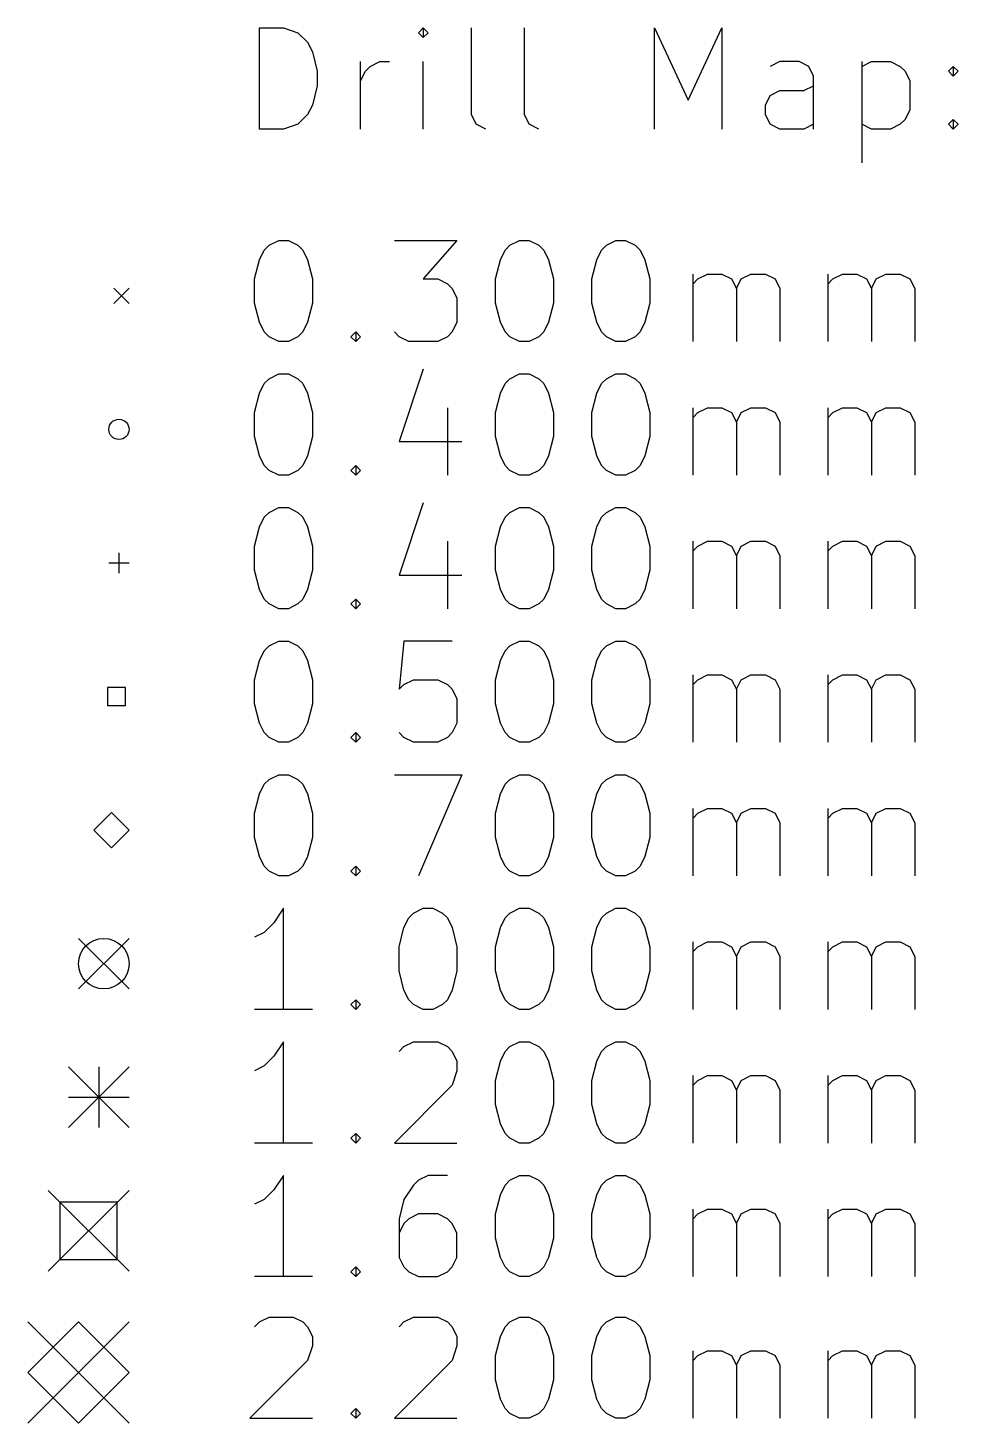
# Model space of a CAD drawing. Extents: x 28 to 108, y -142 to -30.
# Drawn here: x 27.98 to 46.36, y -141.25 to -113.67 of the extents above; entities that cross this region are included whole.
import ezdxf

# ---------------------------------------------------------------- set-up
doc = ezdxf.new("R2010")
doc.units = 0
doc.layers.add('BLACK', color=7, linetype='CONTINUOUS')

msp = doc.modelspace()

# ---------------------------------------------------------------- linework, layer by layer
at = {"layer": 'BLACK', "linetype": 'CONTINUOUS'}
for p, q in [((32.5512, -115.672), (32.5512, -113.672)), ((32.5512, -113.672), (33.0274, -113.672)), ((33.0274, -113.672), (33.3131, -113.767)), ((33.3131, -113.767), (33.5036, -113.957)), ((35.7893, -113.672), (35.694, -113.767)), ((35.694, -113.767), (35.7893, -113.862)), ((35.8845, -113.767), (35.7893, -113.672)), ((35.7893, -113.672), (35.7893, -113.862)), ((35.7893, -113.862), (35.8845, -113.767)), ((36.7417, -115.386), (36.7417, -113.672)), ((37.7893, -115.386), (37.7893, -113.672)), ((40.3607, -115.672), (40.3607, -113.672)), ((40.3607, -113.672), (41.0274, -115.1)), ((41.0274, -115.1), (41.694, -113.672)), ((41.694, -113.672), (41.694, -115.672)), ((33.5036, -113.957), (33.5988, -114.148)), ((33.5988, -114.148), (33.694, -114.529)), ((34.5512, -115.672), (34.5512, -114.338)), ((34.6464, -114.529), (34.7417, -114.434)), ((34.7417, -114.434), (34.9321, -114.338)), ((34.9321, -114.338), (35.1226, -114.338)), ((35.7893, -115.672), (35.7893, -114.338)), ((42.8369, -114.338), (42.6464, -114.434)), ((43.2179, -114.338), (42.8369, -114.338)), ((43.4083, -114.434), (43.2179, -114.338)), ((43.5036, -114.624), (43.4083, -114.434)), ((44.456, -114.338), (44.456, -116.338)), ((44.456, -114.434), (44.6464, -114.338)), ((44.6464, -114.338), (45.0274, -114.338)), ((45.0274, -114.338), (45.2179, -114.434)), ((45.2179, -114.434), (45.3131, -114.529)), ((46.1702, -114.529), (46.2655, -114.434)), ((46.2655, -114.434), (46.3607, -114.529)), ((46.2655, -114.434), (46.2655, -114.624)), ((33.694, -114.529), (33.694, -114.815)), ((34.5512, -114.719), (34.6464, -114.529)), ((43.5036, -115.672), (43.5036, -114.624)), ((45.3131, -114.529), (45.4083, -114.719)), ((46.2655, -114.624), (46.1702, -114.529)), ((46.3607, -114.529), (46.2655, -114.624)), ((33.694, -114.815), (33.5988, -115.196)), ((42.6464, -115.005), (42.8369, -114.91)), ((42.8369, -114.91), (43.3131, -114.91)), ((43.3131, -114.91), (43.5036, -114.815)), ((45.4083, -114.719), (45.4083, -115.291)), ((33.5988, -115.196), (33.5036, -115.386)), ((42.5512, -115.196), (42.6464, -115.005)), ((42.5512, -115.386), (42.5512, -115.196)), ((33.5036, -115.386), (33.3131, -115.577)), ((36.8369, -115.577), (36.7417, -115.386)), ((37.8845, -115.577), (37.7893, -115.386)), ((42.6464, -115.577), (42.5512, -115.386)), ((45.3131, -115.481), (45.2179, -115.577)), ((45.4083, -115.291), (45.3131, -115.481)), ((46.1702, -115.577), (46.2655, -115.481)), ((46.2655, -115.481), (46.3607, -115.577)), ((46.2655, -115.481), (46.2655, -115.672)), ((33.0274, -115.672), (32.5512, -115.672)), ((33.3131, -115.577), (33.0274, -115.672)), ((37.0274, -115.672), (36.8369, -115.577)), ((38.075, -115.672), (37.8845, -115.577)), ((42.8369, -115.672), (42.6464, -115.577)), ((43.3131, -115.672), (42.8369, -115.672)), ((43.5036, -115.577), (43.3131, -115.672)), ((44.6464, -115.672), (44.456, -115.577)), ((45.0274, -115.672), (44.6464, -115.672)), ((45.2179, -115.577), (45.0274, -115.672)), ((46.2655, -115.672), (46.1702, -115.577)), ((46.3607, -115.577), (46.2655, -115.672)), ((32.6464, -118.062), (32.7417, -117.967)), ((32.7417, -117.967), (32.9321, -117.872)), ((32.9321, -117.872), (33.1226, -117.872)), ((33.1226, -117.872), (33.3131, -117.967)), ((33.3131, -117.967), (33.4083, -118.062)), ((35.2179, -117.872), (36.456, -117.872)), ((36.456, -117.872), (35.7893, -118.634)), ((37.4083, -118.062), (37.5036, -117.967)), ((37.5036, -117.967), (37.694, -117.872)), ((37.694, -117.872), (37.8845, -117.872)), ((37.8845, -117.872), (38.075, -117.967)), ((38.075, -117.967), (38.1702, -118.062)), ((39.3131, -118.062), (39.4083, -117.967)), ((39.4083, -117.967), (39.5988, -117.872)), ((39.5988, -117.872), (39.7893, -117.872)), ((39.7893, -117.872), (39.9798, -117.967)), ((39.9798, -117.967), (40.075, -118.062)), ((32.456, -118.634), (32.5512, -118.253)), ((32.5512, -118.253), (32.6464, -118.062)), ((33.4083, -118.062), (33.5036, -118.253)), ((33.5036, -118.253), (33.5988, -118.634)), ((37.2179, -118.634), (37.3131, -118.253)), ((37.3131, -118.253), (37.4083, -118.062)), ((38.1702, -118.062), (38.2655, -118.253)), ((38.2655, -118.253), (38.3607, -118.634)), ((39.1226, -118.634), (39.2179, -118.253)), ((39.2179, -118.253), (39.3131, -118.062)), ((40.075, -118.062), (40.1702, -118.253)), ((40.1702, -118.253), (40.2655, -118.634)), ((41.1226, -119.872), (41.1226, -118.538)), ((41.2179, -118.634), (41.4083, -118.538)), ((41.4083, -118.538), (41.694, -118.538)), ((41.694, -118.538), (41.8845, -118.634)), ((42.075, -118.634), (42.2655, -118.538)), ((42.2655, -118.538), (42.5512, -118.538)), ((42.5512, -118.538), (42.7417, -118.634)), ((43.7893, -119.872), (43.7893, -118.538)), ((43.8845, -118.634), (44.075, -118.538)), ((44.075, -118.538), (44.3607, -118.538)), ((44.3607, -118.538), (44.5512, -118.634)), ((44.7417, -118.634), (44.9321, -118.538)), ((44.9321, -118.538), (45.2179, -118.538)), ((45.2179, -118.538), (45.4083, -118.634)), ((29.675, -118.817), (29.975, -119.117)), ((29.975, -118.817), (29.675, -119.117)), ((32.456, -119.11), (32.456, -118.634)), ((33.5988, -118.634), (33.5988, -119.11)), ((35.7893, -118.634), (36.075, -118.634)), ((36.075, -118.634), (36.2655, -118.729)), ((36.2655, -118.729), (36.3607, -118.824)), ((36.3607, -118.824), (36.456, -119.015)), ((37.2179, -119.11), (37.2179, -118.634)), ((38.3607, -118.634), (38.3607, -119.11)), ((39.1226, -119.11), (39.1226, -118.634)), ((40.2655, -118.634), (40.2655, -119.11)), ((41.1226, -118.729), (41.2179, -118.634)), ((41.8845, -118.634), (41.9798, -118.824)), ((41.9798, -118.824), (42.075, -118.634)), ((41.9798, -118.824), (41.9798, -119.872)), ((42.7417, -118.634), (42.8369, -118.824)), ((42.8369, -118.824), (42.8369, -119.872)), ((43.7893, -118.729), (43.8845, -118.634)), ((44.5512, -118.634), (44.6464, -118.824)), ((44.6464, -118.824), (44.7417, -118.634)), ((44.6464, -118.824), (44.6464, -119.872)), ((45.4083, -118.634), (45.5036, -118.824)), ((45.5036, -118.824), (45.5036, -119.872)), ((32.5512, -119.491), (32.456, -119.11)), ((33.5988, -119.11), (33.5036, -119.491)), ((36.456, -119.015), (36.456, -119.491)), ((37.3131, -119.491), (37.2179, -119.11)), ((38.3607, -119.11), (38.2655, -119.491)), ((39.2179, -119.491), (39.1226, -119.11)), ((40.2655, -119.11), (40.1702, -119.491)), ((32.6464, -119.681), (32.5512, -119.491)), ((33.5036, -119.491), (33.4083, -119.681)), ((36.456, -119.491), (36.3607, -119.681)), ((37.4083, -119.681), (37.3131, -119.491)), ((38.2655, -119.491), (38.1702, -119.681)), ((39.3131, -119.681), (39.2179, -119.491)), ((40.1702, -119.491), (40.075, -119.681)), ((32.7417, -119.777), (32.6464, -119.681)), ((32.9321, -119.872), (32.7417, -119.777)), ((33.1226, -119.872), (32.9321, -119.872)), ((33.3131, -119.777), (33.1226, -119.872)), ((33.4083, -119.681), (33.3131, -119.777)), ((34.3607, -119.777), (34.456, -119.681)), ((34.456, -119.872), (34.3607, -119.777)), ((34.456, -119.681), (34.5512, -119.777)), ((34.456, -119.681), (34.456, -119.872)), ((34.5512, -119.777), (34.456, -119.872)), ((35.3131, -119.777), (35.2179, -119.681)), ((35.5036, -119.872), (35.3131, -119.777)), ((36.075, -119.872), (35.5036, -119.872)), ((36.2655, -119.777), (36.075, -119.872)), ((36.3607, -119.681), (36.2655, -119.777)), ((37.5036, -119.777), (37.4083, -119.681)), ((37.694, -119.872), (37.5036, -119.777)), ((37.8845, -119.872), (37.694, -119.872)), ((38.075, -119.777), (37.8845, -119.872)), ((38.1702, -119.681), (38.075, -119.777)), ((39.4083, -119.777), (39.3131, -119.681)), ((39.5988, -119.872), (39.4083, -119.777)), ((39.7893, -119.872), (39.5988, -119.872)), ((39.9798, -119.777), (39.7893, -119.872)), ((40.075, -119.681), (39.9798, -119.777)), ((35.7893, -120.417), (35.3131, -121.845)), ((32.5512, -120.893), (32.6464, -120.702)), ((32.6464, -120.702), (32.7417, -120.607)), ((32.7417, -120.607), (32.9321, -120.512)), ((32.9321, -120.512), (33.1226, -120.512)), ((33.1226, -120.512), (33.3131, -120.607)), ((33.3131, -120.607), (33.4083, -120.702)), ((33.4083, -120.702), (33.5036, -120.893)), ((37.3131, -120.893), (37.4083, -120.702)), ((37.4083, -120.702), (37.5036, -120.607)), ((37.5036, -120.607), (37.694, -120.512)), ((37.694, -120.512), (37.8845, -120.512)), ((37.8845, -120.512), (38.075, -120.607)), ((38.075, -120.607), (38.1702, -120.702)), ((38.1702, -120.702), (38.2655, -120.893)), ((39.2179, -120.893), (39.3131, -120.702)), ((39.3131, -120.702), (39.4083, -120.607)), ((39.4083, -120.607), (39.5988, -120.512)), ((39.5988, -120.512), (39.7893, -120.512)), ((39.7893, -120.512), (39.9798, -120.607)), ((39.9798, -120.607), (40.075, -120.702)), ((40.075, -120.702), (40.1702, -120.893)), ((32.456, -121.274), (32.5512, -120.893)), ((33.5036, -120.893), (33.5988, -121.274)), ((37.2179, -121.274), (37.3131, -120.893)), ((38.2655, -120.893), (38.3607, -121.274)), ((39.1226, -121.274), (39.2179, -120.893)), ((40.1702, -120.893), (40.2655, -121.274)), ((32.456, -121.75), (32.456, -121.274)), ((33.5988, -121.274), (33.5988, -121.75)), ((36.2655, -121.178), (36.2655, -122.512)), ((37.2179, -121.75), (37.2179, -121.274)), ((38.3607, -121.274), (38.3607, -121.75)), ((39.1226, -121.75), (39.1226, -121.274)), ((40.2655, -121.274), (40.2655, -121.75)), ((41.1226, -122.512), (41.1226, -121.178)), ((41.1226, -121.369), (41.2179, -121.274)), ((41.2179, -121.274), (41.4083, -121.178)), ((41.4083, -121.178), (41.694, -121.178)), ((41.694, -121.178), (41.8845, -121.274)), ((41.8845, -121.274), (41.9798, -121.464)), ((41.9798, -121.464), (42.075, -121.274)), ((42.075, -121.274), (42.2655, -121.178)), ((42.2655, -121.178), (42.5512, -121.178)), ((42.5512, -121.178), (42.7417, -121.274)), ((42.7417, -121.274), (42.8369, -121.464)), ((43.7893, -122.512), (43.7893, -121.178)), ((43.7893, -121.369), (43.8845, -121.274)), ((43.8845, -121.274), (44.075, -121.178)), ((44.075, -121.178), (44.3607, -121.178)), ((44.3607, -121.178), (44.5512, -121.274)), ((44.5512, -121.274), (44.6464, -121.464)), ((44.6464, -121.464), (44.7417, -121.274)), ((44.7417, -121.274), (44.9321, -121.178)), ((44.9321, -121.178), (45.2179, -121.178)), ((45.2179, -121.178), (45.4083, -121.274)), ((45.4083, -121.274), (45.5036, -121.464)), ((41.9798, -121.464), (41.9798, -122.512)), ((42.8369, -121.464), (42.8369, -122.512)), ((44.6464, -121.464), (44.6464, -122.512)), ((45.5036, -121.464), (45.5036, -122.512)), ((32.5512, -122.131), (32.456, -121.75)), ((33.5988, -121.75), (33.5036, -122.131)), ((35.3131, -121.845), (36.5512, -121.845)), ((37.3131, -122.131), (37.2179, -121.75)), ((38.3607, -121.75), (38.2655, -122.131)), ((39.2179, -122.131), (39.1226, -121.75)), ((40.2655, -121.75), (40.1702, -122.131)), ((32.6464, -122.321), (32.5512, -122.131)), ((33.5036, -122.131), (33.4083, -122.321)), ((37.4083, -122.321), (37.3131, -122.131)), ((38.2655, -122.131), (38.1702, -122.321)), ((39.3131, -122.321), (39.2179, -122.131)), ((40.1702, -122.131), (40.075, -122.321)), ((32.7417, -122.417), (32.6464, -122.321)), ((32.9321, -122.512), (32.7417, -122.417)), ((33.3131, -122.417), (33.1226, -122.512)), ((33.4083, -122.321), (33.3131, -122.417)), ((34.3607, -122.417), (34.456, -122.321)), ((34.456, -122.512), (34.3607, -122.417)), ((34.456, -122.321), (34.5512, -122.417)), ((34.456, -122.321), (34.456, -122.512)), ((34.5512, -122.417), (34.456, -122.512)), ((37.5036, -122.417), (37.4083, -122.321)), ((37.694, -122.512), (37.5036, -122.417)), ((38.075, -122.417), (37.8845, -122.512)), ((38.1702, -122.321), (38.075, -122.417)), ((39.4083, -122.417), (39.3131, -122.321)), ((39.5988, -122.512), (39.4083, -122.417)), ((39.9798, -122.417), (39.7893, -122.512)), ((40.075, -122.321), (39.9798, -122.417)), ((33.1226, -122.512), (32.9321, -122.512)), ((37.8845, -122.512), (37.694, -122.512)), ((39.7893, -122.512), (39.5988, -122.512)), ((32.6464, -123.342), (32.7417, -123.247)), ((32.7417, -123.247), (32.9321, -123.152)), ((32.9321, -123.152), (33.1226, -123.152)), ((33.1226, -123.152), (33.3131, -123.247)), ((33.3131, -123.247), (33.4083, -123.342)), ((35.7893, -123.057), (35.3131, -124.485)), ((37.4083, -123.342), (37.5036, -123.247)), ((37.5036, -123.247), (37.694, -123.152)), ((37.694, -123.152), (37.8845, -123.152)), ((37.8845, -123.152), (38.075, -123.247)), ((38.075, -123.247), (38.1702, -123.342)), ((39.3131, -123.342), (39.4083, -123.247)), ((39.4083, -123.247), (39.5988, -123.152)), ((39.5988, -123.152), (39.7893, -123.152)), ((39.7893, -123.152), (39.9798, -123.247)), ((39.9798, -123.247), (40.075, -123.342)), ((32.456, -123.914), (32.5512, -123.533)), ((32.5512, -123.533), (32.6464, -123.342)), ((33.4083, -123.342), (33.5036, -123.533)), ((33.5036, -123.533), (33.5988, -123.914)), ((37.2179, -123.914), (37.3131, -123.533)), ((37.3131, -123.533), (37.4083, -123.342)), ((38.1702, -123.342), (38.2655, -123.533)), ((38.2655, -123.533), (38.3607, -123.914)), ((39.1226, -123.914), (39.2179, -123.533)), ((39.2179, -123.533), (39.3131, -123.342)), ((40.075, -123.342), (40.1702, -123.533)), ((40.1702, -123.533), (40.2655, -123.914)), ((29.775, -124.047), (29.775, -124.447)), ((32.456, -124.39), (32.456, -123.914)), ((33.5988, -123.914), (33.5988, -124.39)), ((36.2655, -123.818), (36.2655, -125.152)), ((37.2179, -124.39), (37.2179, -123.914)), ((38.3607, -123.914), (38.3607, -124.39)), ((39.1226, -124.39), (39.1226, -123.914)), ((40.2655, -123.914), (40.2655, -124.39)), ((41.1226, -125.152), (41.1226, -123.818)), ((41.1226, -124.009), (41.2179, -123.914)), ((41.2179, -123.914), (41.4083, -123.818)), ((41.4083, -123.818), (41.694, -123.818)), ((41.694, -123.818), (41.8845, -123.914)), ((41.8845, -123.914), (41.9798, -124.104)), ((41.9798, -124.104), (42.075, -123.914)), ((42.075, -123.914), (42.2655, -123.818)), ((42.2655, -123.818), (42.5512, -123.818)), ((42.5512, -123.818), (42.7417, -123.914)), ((42.7417, -123.914), (42.8369, -124.104)), ((43.7893, -125.152), (43.7893, -123.818)), ((43.7893, -124.009), (43.8845, -123.914)), ((43.8845, -123.914), (44.075, -123.818)), ((44.075, -123.818), (44.3607, -123.818)), ((44.3607, -123.818), (44.5512, -123.914)), ((44.5512, -123.914), (44.6464, -124.104)), ((44.6464, -124.104), (44.7417, -123.914)), ((44.7417, -123.914), (44.9321, -123.818)), ((44.9321, -123.818), (45.2179, -123.818)), ((45.2179, -123.818), (45.4083, -123.914)), ((45.4083, -123.914), (45.5036, -124.104)), ((29.575, -124.247), (29.975, -124.247)), ((41.9798, -124.104), (41.9798, -125.152)), ((42.8369, -124.104), (42.8369, -125.152)), ((44.6464, -124.104), (44.6464, -125.152)), ((45.5036, -124.104), (45.5036, -125.152)), ((32.5512, -124.771), (32.456, -124.39)), ((33.5988, -124.39), (33.5036, -124.771)), ((35.3131, -124.485), (36.5512, -124.485)), ((37.3131, -124.771), (37.2179, -124.39)), ((38.3607, -124.39), (38.2655, -124.771)), ((39.2179, -124.771), (39.1226, -124.39)), ((40.2655, -124.39), (40.1702, -124.771)), ((32.6464, -124.961), (32.5512, -124.771)), ((33.5036, -124.771), (33.4083, -124.961)), ((37.4083, -124.961), (37.3131, -124.771)), ((38.2655, -124.771), (38.1702, -124.961)), ((39.3131, -124.961), (39.2179, -124.771)), ((40.1702, -124.771), (40.075, -124.961)), ((32.7417, -125.057), (32.6464, -124.961)), ((32.9321, -125.152), (32.7417, -125.057)), ((33.1226, -125.152), (32.9321, -125.152)), ((33.3131, -125.057), (33.1226, -125.152)), ((33.4083, -124.961), (33.3131, -125.057)), ((34.3607, -125.057), (34.456, -124.961)), ((34.456, -125.152), (34.3607, -125.057)), ((34.456, -124.961), (34.5512, -125.057)), ((34.456, -124.961), (34.456, -125.152)), ((34.5512, -125.057), (34.456, -125.152)), ((37.5036, -125.057), (37.4083, -124.961)), ((37.694, -125.152), (37.5036, -125.057)), ((37.8845, -125.152), (37.694, -125.152)), ((38.075, -125.057), (37.8845, -125.152)), ((38.1702, -124.961), (38.075, -125.057)), ((39.4083, -125.057), (39.3131, -124.961)), ((39.5988, -125.152), (39.4083, -125.057)), ((39.7893, -125.152), (39.5988, -125.152)), ((39.9798, -125.057), (39.7893, -125.152)), ((40.075, -124.961), (39.9798, -125.057)), ((32.5512, -126.173), (32.6464, -125.982)), ((32.6464, -125.982), (32.7417, -125.887)), ((32.7417, -125.887), (32.9321, -125.792)), ((32.9321, -125.792), (33.1226, -125.792)), ((33.1226, -125.792), (33.3131, -125.887)), ((33.3131, -125.887), (33.4083, -125.982)), ((33.4083, -125.982), (33.5036, -126.173)), ((35.4083, -125.792), (35.3131, -126.744)), ((36.3607, -125.792), (35.4083, -125.792)), ((37.3131, -126.173), (37.4083, -125.982)), ((37.4083, -125.982), (37.5036, -125.887)), ((37.5036, -125.887), (37.694, -125.792)), ((37.694, -125.792), (37.8845, -125.792)), ((37.8845, -125.792), (38.075, -125.887)), ((38.075, -125.887), (38.1702, -125.982)), ((38.1702, -125.982), (38.2655, -126.173)), ((39.2179, -126.173), (39.3131, -125.982)), ((39.3131, -125.982), (39.4083, -125.887)), ((39.4083, -125.887), (39.5988, -125.792)), ((39.5988, -125.792), (39.7893, -125.792)), ((39.7893, -125.792), (39.9798, -125.887)), ((39.9798, -125.887), (40.075, -125.982)), ((40.075, -125.982), (40.1702, -126.173)), ((32.456, -126.554), (32.5512, -126.173)), ((33.5036, -126.173), (33.5988, -126.554)), ((37.2179, -126.554), (37.3131, -126.173)), ((38.2655, -126.173), (38.3607, -126.554)), ((39.1226, -126.554), (39.2179, -126.173)), ((40.1702, -126.173), (40.2655, -126.554)), ((32.456, -127.03), (32.456, -126.554)), ((33.5988, -126.554), (33.5988, -127.03)), ((35.4083, -126.649), (35.5988, -126.554)), ((35.5988, -126.554), (36.075, -126.554)), ((36.075, -126.554), (36.2655, -126.649)), ((37.2179, -127.03), (37.2179, -126.554)), ((38.3607, -126.554), (38.3607, -127.03)), ((39.1226, -127.03), (39.1226, -126.554)), ((40.2655, -126.554), (40.2655, -127.03)), ((41.1226, -127.792), (41.1226, -126.458)), ((41.1226, -126.649), (41.2179, -126.554)), ((41.2179, -126.554), (41.4083, -126.458)), ((41.4083, -126.458), (41.694, -126.458)), ((41.694, -126.458), (41.8845, -126.554)), ((41.8845, -126.554), (41.9798, -126.744)), ((41.9798, -126.744), (42.075, -126.554)), ((42.075, -126.554), (42.2655, -126.458)), ((42.2655, -126.458), (42.5512, -126.458)), ((42.5512, -126.458), (42.7417, -126.554)), ((42.7417, -126.554), (42.8369, -126.744)), ((43.7893, -127.792), (43.7893, -126.458)), ((43.7893, -126.649), (43.8845, -126.554)), ((43.8845, -126.554), (44.075, -126.458)), ((44.075, -126.458), (44.3607, -126.458)), ((44.3607, -126.458), (44.5512, -126.554)), ((44.5512, -126.554), (44.6464, -126.744)), ((44.6464, -126.744), (44.7417, -126.554)), ((44.7417, -126.554), (44.9321, -126.458)), ((44.9321, -126.458), (45.2179, -126.458)), ((45.2179, -126.458), (45.4083, -126.554)), ((45.4083, -126.554), (45.5036, -126.744)), ((29.9018, -126.71), (29.5482, -126.71)), ((29.5482, -126.71), (29.5482, -127.064)), ((29.9018, -127.064), (29.9018, -126.71)), ((35.3131, -126.744), (35.4083, -126.649)), ((36.2655, -126.649), (36.3607, -126.744)), ((36.3607, -126.744), (36.456, -126.935)), ((41.9798, -126.744), (41.9798, -127.792)), ((42.8369, -126.744), (42.8369, -127.792)), ((44.6464, -126.744), (44.6464, -127.792)), ((45.5036, -126.744), (45.5036, -127.792)), ((29.5482, -127.064), (29.9018, -127.064)), ((32.5512, -127.411), (32.456, -127.03)), ((33.5988, -127.03), (33.5036, -127.411)), ((36.456, -126.935), (36.456, -127.411)), ((37.3131, -127.411), (37.2179, -127.03)), ((38.3607, -127.03), (38.2655, -127.411)), ((39.2179, -127.411), (39.1226, -127.03)), ((40.2655, -127.03), (40.1702, -127.411)), ((32.6464, -127.601), (32.5512, -127.411)), ((32.7417, -127.697), (32.6464, -127.601)), ((33.4083, -127.601), (33.3131, -127.697)), ((33.5036, -127.411), (33.4083, -127.601)), ((34.3607, -127.697), (34.456, -127.601)), ((34.456, -127.601), (34.5512, -127.697)), ((34.456, -127.601), (34.456, -127.792)), ((35.4083, -127.697), (35.3131, -127.601)), ((36.3607, -127.601), (36.2655, -127.697)), ((36.456, -127.411), (36.3607, -127.601)), ((37.4083, -127.601), (37.3131, -127.411)), ((37.5036, -127.697), (37.4083, -127.601)), ((38.1702, -127.601), (38.075, -127.697)), ((38.2655, -127.411), (38.1702, -127.601)), ((39.3131, -127.601), (39.2179, -127.411)), ((39.4083, -127.697), (39.3131, -127.601)), ((40.075, -127.601), (39.9798, -127.697)), ((40.1702, -127.411), (40.075, -127.601)), ((32.9321, -127.792), (32.7417, -127.697)), ((33.1226, -127.792), (32.9321, -127.792)), ((33.3131, -127.697), (33.1226, -127.792)), ((34.456, -127.792), (34.3607, -127.697)), ((34.5512, -127.697), (34.456, -127.792)), ((35.5988, -127.792), (35.4083, -127.697)), ((36.075, -127.792), (35.5988, -127.792)), ((36.2655, -127.697), (36.075, -127.792)), ((37.694, -127.792), (37.5036, -127.697)), ((37.8845, -127.792), (37.694, -127.792)), ((38.075, -127.697), (37.8845, -127.792)), ((39.5988, -127.792), (39.4083, -127.697)), ((39.7893, -127.792), (39.5988, -127.792)), ((39.9798, -127.697), (39.7893, -127.792)), ((32.7417, -128.527), (32.9321, -128.432)), ((32.9321, -128.432), (33.1226, -128.432)), ((33.1226, -128.432), (33.3131, -128.527)), ((35.2179, -128.432), (36.5512, -128.432)), ((36.5512, -128.432), (35.694, -130.432)), ((37.5036, -128.527), (37.694, -128.432)), ((37.694, -128.432), (37.8845, -128.432)), ((37.8845, -128.432), (38.075, -128.527)), ((39.4083, -128.527), (39.5988, -128.432)), ((39.5988, -128.432), (39.7893, -128.432)), ((39.7893, -128.432), (39.9798, -128.527)), ((32.5512, -128.813), (32.6464, -128.622)), ((32.6464, -128.622), (32.7417, -128.527)), ((33.3131, -128.527), (33.4083, -128.622)), ((33.4083, -128.622), (33.5036, -128.813)), ((37.3131, -128.813), (37.4083, -128.622)), ((37.4083, -128.622), (37.5036, -128.527)), ((38.075, -128.527), (38.1702, -128.622)), ((38.1702, -128.622), (38.2655, -128.813)), ((39.2179, -128.813), (39.3131, -128.622)), ((39.3131, -128.622), (39.4083, -128.527)), ((39.9798, -128.527), (40.075, -128.622)), ((40.075, -128.622), (40.1702, -128.813)), ((32.456, -129.194), (32.5512, -128.813)), ((33.5036, -128.813), (33.5988, -129.194)), ((37.2179, -129.194), (37.3131, -128.813)), ((38.2655, -128.813), (38.3607, -129.194)), ((39.1226, -129.194), (39.2179, -128.813)), ((40.1702, -128.813), (40.2655, -129.194)), ((29.625, -129.177), (29.275, -129.527)), ((29.975, -129.527), (29.625, -129.177)), ((32.456, -129.67), (32.456, -129.194)), ((33.5988, -129.194), (33.5988, -129.67)), ((37.2179, -129.67), (37.2179, -129.194)), ((38.3607, -129.194), (38.3607, -129.67)), ((39.1226, -129.67), (39.1226, -129.194)), ((40.2655, -129.194), (40.2655, -129.67)), ((41.1226, -130.432), (41.1226, -129.098)), ((41.1226, -129.289), (41.2179, -129.194)), ((41.2179, -129.194), (41.4083, -129.098)), ((41.4083, -129.098), (41.694, -129.098)), ((41.694, -129.098), (41.8845, -129.194)), ((41.8845, -129.194), (41.9798, -129.384)), ((41.9798, -129.384), (42.075, -129.194)), ((42.075, -129.194), (42.2655, -129.098)), ((42.2655, -129.098), (42.5512, -129.098)), ((42.5512, -129.098), (42.7417, -129.194)), ((42.7417, -129.194), (42.8369, -129.384)), ((43.7893, -130.432), (43.7893, -129.098)), ((43.7893, -129.289), (43.8845, -129.194)), ((43.8845, -129.194), (44.075, -129.098)), ((44.075, -129.098), (44.3607, -129.098)), ((44.3607, -129.098), (44.5512, -129.194)), ((44.5512, -129.194), (44.6464, -129.384)), ((44.6464, -129.384), (44.7417, -129.194)), ((44.7417, -129.194), (44.9321, -129.098)), ((44.9321, -129.098), (45.2179, -129.098)), ((45.2179, -129.098), (45.4083, -129.194)), ((45.4083, -129.194), (45.5036, -129.384)), ((29.275, -129.527), (29.625, -129.877)), ((29.625, -129.877), (29.975, -129.527)), ((41.9798, -129.384), (41.9798, -130.432)), ((42.8369, -129.384), (42.8369, -130.432)), ((44.6464, -129.384), (44.6464, -130.432)), ((45.5036, -129.384), (45.5036, -130.432)), ((32.5512, -130.051), (32.456, -129.67)), ((33.5988, -129.67), (33.5036, -130.051)), ((37.3131, -130.051), (37.2179, -129.67)), ((38.3607, -129.67), (38.2655, -130.051)), ((39.2179, -130.051), (39.1226, -129.67)), ((40.2655, -129.67), (40.1702, -130.051)), ((32.6464, -130.241), (32.5512, -130.051)), ((33.5036, -130.051), (33.4083, -130.241)), ((37.4083, -130.241), (37.3131, -130.051)), ((38.2655, -130.051), (38.1702, -130.241)), ((39.3131, -130.241), (39.2179, -130.051)), ((40.1702, -130.051), (40.075, -130.241)), ((32.7417, -130.337), (32.6464, -130.241)), ((32.9321, -130.432), (32.7417, -130.337)), ((33.3131, -130.337), (33.1226, -130.432)), ((33.4083, -130.241), (33.3131, -130.337)), ((34.3607, -130.337), (34.456, -130.241)), ((34.456, -130.432), (34.3607, -130.337)), ((34.456, -130.241), (34.5512, -130.337)), ((34.456, -130.241), (34.456, -130.432)), ((34.5512, -130.337), (34.456, -130.432)), ((37.5036, -130.337), (37.4083, -130.241)), ((37.694, -130.432), (37.5036, -130.337)), ((38.075, -130.337), (37.8845, -130.432)), ((38.1702, -130.241), (38.075, -130.337)), ((39.4083, -130.337), (39.3131, -130.241)), ((39.5988, -130.432), (39.4083, -130.337)), ((39.9798, -130.337), (39.7893, -130.432)), ((40.075, -130.241), (39.9798, -130.337)), ((33.1226, -130.432), (32.9321, -130.432)), ((37.8845, -130.432), (37.694, -130.432)), ((39.7893, -130.432), (39.5988, -130.432)), ((33.0274, -131.072), (32.8369, -131.357)), ((33.0274, -133.072), (33.0274, -131.072)), ((35.5036, -131.262), (35.5988, -131.167)), ((35.5988, -131.167), (35.7893, -131.072)), ((35.7893, -131.072), (35.9798, -131.072)), ((35.9798, -131.072), (36.1702, -131.167)), ((36.1702, -131.167), (36.2655, -131.262)), ((37.4083, -131.262), (37.5036, -131.167)), ((37.5036, -131.167), (37.694, -131.072)), ((37.694, -131.072), (37.8845, -131.072)), ((37.8845, -131.072), (38.075, -131.167)), ((38.075, -131.167), (38.1702, -131.262)), ((39.3131, -131.262), (39.4083, -131.167)), ((39.4083, -131.167), (39.5988, -131.072)), ((39.5988, -131.072), (39.7893, -131.072)), ((39.7893, -131.072), (39.9798, -131.167)), ((39.9798, -131.167), (40.075, -131.262)), ((32.8369, -131.357), (32.6464, -131.548)), ((35.3131, -131.834), (35.4083, -131.453)), ((35.4083, -131.453), (35.5036, -131.262)), ((36.2655, -131.262), (36.3607, -131.453)), ((36.3607, -131.453), (36.456, -131.834)), ((37.2179, -131.834), (37.3131, -131.453)), ((37.3131, -131.453), (37.4083, -131.262)), ((38.1702, -131.262), (38.2655, -131.453)), ((38.2655, -131.453), (38.3607, -131.834)), ((39.1226, -131.834), (39.2179, -131.453)), ((39.2179, -131.453), (39.3131, -131.262)), ((40.075, -131.262), (40.1702, -131.453)), ((40.1702, -131.453), (40.2655, -131.834)), ((28.975, -131.667), (29.975, -132.667)), ((29.975, -131.667), (28.975, -132.667)), ((32.6464, -131.548), (32.456, -131.643)), ((41.1226, -133.072), (41.1226, -131.738)), ((41.2179, -131.834), (41.4083, -131.738)), ((41.4083, -131.738), (41.694, -131.738)), ((41.694, -131.738), (41.8845, -131.834)), ((42.075, -131.834), (42.2655, -131.738)), ((42.2655, -131.738), (42.5512, -131.738)), ((42.5512, -131.738), (42.7417, -131.834)), ((43.7893, -133.072), (43.7893, -131.738)), ((43.8845, -131.834), (44.075, -131.738)), ((44.075, -131.738), (44.3607, -131.738)), ((44.3607, -131.738), (44.5512, -131.834)), ((44.7417, -131.834), (44.9321, -131.738)), ((44.9321, -131.738), (45.2179, -131.738)), ((45.2179, -131.738), (45.4083, -131.834)), ((35.3131, -132.31), (35.3131, -131.834)), ((36.456, -131.834), (36.456, -132.31)), ((37.2179, -132.31), (37.2179, -131.834)), ((38.3607, -131.834), (38.3607, -132.31)), ((39.1226, -132.31), (39.1226, -131.834)), ((40.2655, -131.834), (40.2655, -132.31)), ((41.1226, -131.929), (41.2179, -131.834)), ((41.8845, -131.834), (41.9798, -132.024)), ((41.9798, -132.024), (42.075, -131.834)), ((41.9798, -132.024), (41.9798, -133.072)), ((42.7417, -131.834), (42.8369, -132.024)), ((42.8369, -132.024), (42.8369, -133.072)), ((43.7893, -131.929), (43.8845, -131.834)), ((44.5512, -131.834), (44.6464, -132.024)), ((44.6464, -132.024), (44.7417, -131.834)), ((44.6464, -132.024), (44.6464, -133.072)), ((45.4083, -131.834), (45.5036, -132.024)), ((45.5036, -132.024), (45.5036, -133.072)), ((35.4083, -132.691), (35.3131, -132.31)), ((36.456, -132.31), (36.3607, -132.691)), ((37.3131, -132.691), (37.2179, -132.31)), ((38.3607, -132.31), (38.2655, -132.691)), ((39.2179, -132.691), (39.1226, -132.31)), ((40.2655, -132.31), (40.1702, -132.691)), ((34.3607, -132.977), (34.456, -132.881)), ((34.456, -132.881), (34.5512, -132.977)), ((34.456, -132.881), (34.456, -133.072)), ((35.5036, -132.881), (35.4083, -132.691)), ((35.5988, -132.977), (35.5036, -132.881)), ((36.2655, -132.881), (36.1702, -132.977)), ((36.3607, -132.691), (36.2655, -132.881)), ((37.4083, -132.881), (37.3131, -132.691)), ((37.5036, -132.977), (37.4083, -132.881)), ((38.1702, -132.881), (38.075, -132.977)), ((38.2655, -132.691), (38.1702, -132.881)), ((39.3131, -132.881), (39.2179, -132.691)), ((39.4083, -132.977), (39.3131, -132.881)), ((40.075, -132.881), (39.9798, -132.977)), ((40.1702, -132.691), (40.075, -132.881)), ((33.5988, -133.072), (32.456, -133.072)), ((34.456, -133.072), (34.3607, -132.977)), ((34.5512, -132.977), (34.456, -133.072)), ((35.7893, -133.072), (35.5988, -132.977)), ((35.9798, -133.072), (35.7893, -133.072)), ((36.1702, -132.977), (35.9798, -133.072)), ((37.694, -133.072), (37.5036, -132.977)), ((37.8845, -133.072), (37.694, -133.072)), ((38.075, -132.977), (37.8845, -133.072)), ((39.5988, -133.072), (39.4083, -132.977)), ((39.7893, -133.072), (39.5988, -133.072)), ((39.9798, -132.977), (39.7893, -133.072)), ((33.0274, -133.712), (32.8369, -133.997)), ((33.0274, -135.712), (33.0274, -133.712)), ((35.4083, -133.807), (35.5988, -133.712)), ((35.5988, -133.712), (36.075, -133.712)), ((36.075, -133.712), (36.2655, -133.807)), ((37.5036, -133.807), (37.694, -133.712)), ((37.694, -133.712), (37.8845, -133.712)), ((37.8845, -133.712), (38.075, -133.807)), ((39.4083, -133.807), (39.5988, -133.712)), ((39.5988, -133.712), (39.7893, -133.712)), ((39.7893, -133.712), (39.9798, -133.807)), ((32.8369, -133.997), (32.6464, -134.188)), ((35.3131, -133.902), (35.4083, -133.807)), ((36.2655, -133.807), (36.3607, -133.902)), ((36.3607, -133.902), (36.456, -134.093)), ((37.3131, -134.093), (37.4083, -133.902)), ((37.4083, -133.902), (37.5036, -133.807)), ((38.075, -133.807), (38.1702, -133.902)), ((38.1702, -133.902), (38.2655, -134.093)), ((39.2179, -134.093), (39.3131, -133.902)), ((39.3131, -133.902), (39.4083, -133.807)), ((39.9798, -133.807), (40.075, -133.902)), ((40.075, -133.902), (40.1702, -134.093)), ((28.775, -134.207), (29.975, -135.407)), ((29.975, -134.207), (28.775, -135.407)), ((29.375, -134.207), (29.375, -135.407)), ((32.6464, -134.188), (32.456, -134.283)), ((36.456, -134.283), (36.3607, -134.569)), ((36.456, -134.093), (36.456, -134.283)), ((37.2179, -134.474), (37.3131, -134.093)), ((38.2655, -134.093), (38.3607, -134.474)), ((39.1226, -134.474), (39.2179, -134.093)), ((40.1702, -134.093), (40.2655, -134.474)), ((37.2179, -134.95), (37.2179, -134.474)), ((38.3607, -134.474), (38.3607, -134.95)), ((39.1226, -134.95), (39.1226, -134.474)), ((40.2655, -134.474), (40.2655, -134.95)), ((41.1226, -135.712), (41.1226, -134.378)), ((41.1226, -134.569), (41.2179, -134.474)), ((41.2179, -134.474), (41.4083, -134.378)), ((41.4083, -134.378), (41.694, -134.378)), ((41.694, -134.378), (41.8845, -134.474)), ((41.8845, -134.474), (41.9798, -134.664)), ((41.9798, -134.664), (42.075, -134.474)), ((42.075, -134.474), (42.2655, -134.378)), ((42.2655, -134.378), (42.5512, -134.378)), ((42.5512, -134.378), (42.7417, -134.474)), ((42.7417, -134.474), (42.8369, -134.664)), ((43.7893, -135.712), (43.7893, -134.378)), ((43.7893, -134.569), (43.8845, -134.474)), ((43.8845, -134.474), (44.075, -134.378)), ((44.075, -134.378), (44.3607, -134.378)), ((44.3607, -134.378), (44.5512, -134.474)), ((44.5512, -134.474), (44.6464, -134.664)), ((44.6464, -134.664), (44.7417, -134.474)), ((44.7417, -134.474), (44.9321, -134.378)), ((44.9321, -134.378), (45.2179, -134.378)), ((45.2179, -134.378), (45.4083, -134.474)), ((45.4083, -134.474), (45.5036, -134.664)), ((28.775, -134.807), (29.975, -134.807)), ((36.3607, -134.569), (35.2179, -135.712)), ((41.9798, -134.664), (41.9798, -135.712)), ((42.8369, -134.664), (42.8369, -135.712)), ((44.6464, -134.664), (44.6464, -135.712)), ((45.5036, -134.664), (45.5036, -135.712)), ((37.3131, -135.331), (37.2179, -134.95)), ((38.3607, -134.95), (38.2655, -135.331)), ((39.2179, -135.331), (39.1226, -134.95)), ((40.2655, -134.95), (40.1702, -135.331)), ((37.4083, -135.521), (37.3131, -135.331)), ((38.2655, -135.331), (38.1702, -135.521)), ((39.3131, -135.521), (39.2179, -135.331)), ((40.1702, -135.331), (40.075, -135.521)), ((34.3607, -135.617), (34.456, -135.521)), ((34.456, -135.712), (34.3607, -135.617)), ((34.456, -135.521), (34.5512, -135.617)), ((34.456, -135.521), (34.456, -135.712)), ((34.5512, -135.617), (34.456, -135.712)), ((37.5036, -135.617), (37.4083, -135.521)), ((37.694, -135.712), (37.5036, -135.617)), ((38.075, -135.617), (37.8845, -135.712)), ((38.1702, -135.521), (38.075, -135.617)), ((39.4083, -135.617), (39.3131, -135.521)), ((39.5988, -135.712), (39.4083, -135.617)), ((39.9798, -135.617), (39.7893, -135.712)), ((40.075, -135.521), (39.9798, -135.617)), ((33.5988, -135.712), (32.456, -135.712)), ((35.2179, -135.712), (36.456, -135.712)), ((37.8845, -135.712), (37.694, -135.712)), ((39.7893, -135.712), (39.5988, -135.712)), ((33.0274, -136.352), (32.8369, -136.637)), ((33.0274, -138.352), (33.0274, -136.352)), ((35.694, -136.447), (35.5988, -136.542)), ((35.8845, -136.352), (35.694, -136.447)), ((36.2655, -136.352), (35.8845, -136.352)), ((37.4083, -136.542), (37.5036, -136.447)), ((37.5036, -136.447), (37.694, -136.352)), ((37.694, -136.352), (37.8845, -136.352)), ((37.8845, -136.352), (38.075, -136.447)), ((38.075, -136.447), (38.1702, -136.542)), ((39.3131, -136.542), (39.4083, -136.447)), ((39.4083, -136.447), (39.5988, -136.352)), ((39.5988, -136.352), (39.7893, -136.352)), ((39.7893, -136.352), (39.9798, -136.447)), ((39.9798, -136.447), (40.075, -136.542)), ((28.375, -136.647), (29.975, -138.247)), ((29.975, -136.647), (28.375, -138.247)), ((32.8369, -136.637), (32.6464, -136.828)), ((35.5988, -136.542), (35.4083, -136.828)), ((37.2179, -137.114), (37.3131, -136.733)), ((37.3131, -136.733), (37.4083, -136.542)), ((38.1702, -136.542), (38.2655, -136.733)), ((38.2655, -136.733), (38.3607, -137.114)), ((39.1226, -137.114), (39.2179, -136.733)), ((39.2179, -136.733), (39.3131, -136.542)), ((40.075, -136.542), (40.1702, -136.733)), ((40.1702, -136.733), (40.2655, -137.114)), ((29.7407, -136.881), (28.6093, -136.881)), ((28.6093, -136.881), (28.6093, -138.013)), ((29.7407, -138.013), (29.7407, -136.881)), ((32.6464, -136.828), (32.456, -136.923)), ((35.4083, -136.828), (35.3131, -137.209)), ((41.1226, -138.352), (41.1226, -137.018)), ((41.2179, -137.114), (41.4083, -137.018)), ((41.4083, -137.018), (41.694, -137.018)), ((41.694, -137.018), (41.8845, -137.114)), ((42.075, -137.114), (42.2655, -137.018)), ((42.2655, -137.018), (42.5512, -137.018)), ((42.5512, -137.018), (42.7417, -137.114)), ((43.7893, -138.352), (43.7893, -137.018)), ((43.8845, -137.114), (44.075, -137.018)), ((44.075, -137.018), (44.3607, -137.018)), ((44.3607, -137.018), (44.5512, -137.114)), ((44.7417, -137.114), (44.9321, -137.018)), ((44.9321, -137.018), (45.2179, -137.018)), ((45.2179, -137.018), (45.4083, -137.114)), ((35.3131, -137.209), (35.3131, -137.971)), ((35.4083, -137.304), (35.3131, -137.495)), ((35.5036, -137.209), (35.4083, -137.304)), ((35.694, -137.114), (35.5036, -137.209)), ((36.075, -137.114), (35.694, -137.114)), ((36.2655, -137.209), (36.075, -137.114)), ((36.3607, -137.304), (36.2655, -137.209)), ((36.456, -137.495), (36.3607, -137.304)), ((37.2179, -137.59), (37.2179, -137.114)), ((38.3607, -137.114), (38.3607, -137.59)), ((39.1226, -137.59), (39.1226, -137.114)), ((40.2655, -137.114), (40.2655, -137.59)), ((41.1226, -137.209), (41.2179, -137.114)), ((41.8845, -137.114), (41.9798, -137.304)), ((41.9798, -137.304), (42.075, -137.114)), ((41.9798, -137.304), (41.9798, -138.352)), ((42.7417, -137.114), (42.8369, -137.304)), ((42.8369, -137.304), (42.8369, -138.352)), ((43.7893, -137.209), (43.8845, -137.114)), ((44.5512, -137.114), (44.6464, -137.304)), ((44.6464, -137.304), (44.7417, -137.114)), ((44.6464, -137.304), (44.6464, -138.352)), ((45.4083, -137.114), (45.5036, -137.304)), ((45.5036, -137.304), (45.5036, -138.352)), ((36.456, -137.971), (36.456, -137.495)), ((37.3131, -137.971), (37.2179, -137.59)), ((38.3607, -137.59), (38.2655, -137.971)), ((39.2179, -137.971), (39.1226, -137.59)), ((40.2655, -137.59), (40.1702, -137.971)), ((28.6093, -138.013), (29.7407, -138.013)), ((35.3131, -137.971), (35.4083, -138.161)), ((36.3607, -138.161), (36.456, -137.971)), ((37.4083, -138.161), (37.3131, -137.971)), ((38.2655, -137.971), (38.1702, -138.161)), ((39.3131, -138.161), (39.2179, -137.971)), ((40.1702, -137.971), (40.075, -138.161)), ((33.5988, -138.352), (32.456, -138.352)), ((34.3607, -138.257), (34.456, -138.161)), ((34.456, -138.352), (34.3607, -138.257)), ((34.456, -138.161), (34.5512, -138.257)), ((34.456, -138.161), (34.456, -138.352)), ((34.5512, -138.257), (34.456, -138.352)), ((35.4083, -138.161), (35.5036, -138.257)), ((35.5036, -138.257), (35.694, -138.352)), ((35.694, -138.352), (36.075, -138.352)), ((36.075, -138.352), (36.2655, -138.257)), ((36.2655, -138.257), (36.3607, -138.161)), ((37.5036, -138.257), (37.4083, -138.161)), ((37.694, -138.352), (37.5036, -138.257)), ((37.8845, -138.352), (37.694, -138.352)), ((38.075, -138.257), (37.8845, -138.352)), ((38.1702, -138.161), (38.075, -138.257)), ((39.4083, -138.257), (39.3131, -138.161)), ((39.5988, -138.352), (39.4083, -138.257)), ((39.7893, -138.352), (39.5988, -138.352)), ((39.9798, -138.257), (39.7893, -138.352)), ((40.075, -138.161), (39.9798, -138.257)), ((27.975, -139.247), (29.975, -141.247)), ((29.975, -139.247), (27.975, -141.247)), ((28.975, -139.247), (27.975, -140.247)), ((29.975, -140.247), (28.975, -139.247)), ((32.456, -139.342), (32.5512, -139.247)), ((32.5512, -139.247), (32.7417, -139.152)), ((32.7417, -139.152), (33.2179, -139.152)), ((33.2179, -139.152), (33.4083, -139.247)), ((33.4083, -139.247), (33.5036, -139.342)), ((35.3131, -139.342), (35.4083, -139.247)), ((35.4083, -139.247), (35.5988, -139.152)), ((35.5988, -139.152), (36.075, -139.152)), ((36.075, -139.152), (36.2655, -139.247)), ((36.2655, -139.247), (36.3607, -139.342)), ((37.4083, -139.342), (37.5036, -139.247)), ((37.5036, -139.247), (37.694, -139.152)), ((37.694, -139.152), (37.8845, -139.152)), ((37.8845, -139.152), (38.075, -139.247)), ((38.075, -139.247), (38.1702, -139.342)), ((39.3131, -139.342), (39.4083, -139.247)), ((39.4083, -139.247), (39.5988, -139.152)), ((39.5988, -139.152), (39.7893, -139.152)), ((39.7893, -139.152), (39.9798, -139.247)), ((39.9798, -139.247), (40.075, -139.342)), ((33.5036, -139.342), (33.5988, -139.533)), ((36.3607, -139.342), (36.456, -139.533)), ((37.3131, -139.533), (37.4083, -139.342)), ((38.1702, -139.342), (38.2655, -139.533)), ((39.2179, -139.533), (39.3131, -139.342)), ((40.075, -139.342), (40.1702, -139.533)), ((33.5988, -139.723), (33.5036, -140.009)), ((33.5988, -139.533), (33.5988, -139.723)), ((36.456, -139.723), (36.3607, -140.009)), ((36.456, -139.533), (36.456, -139.723)), ((37.2179, -139.914), (37.3131, -139.533)), ((38.2655, -139.533), (38.3607, -139.914)), ((39.1226, -139.914), (39.2179, -139.533)), ((40.1702, -139.533), (40.2655, -139.914)), ((33.5036, -140.009), (32.3607, -141.152)), ((36.3607, -140.009), (35.2179, -141.152)), ((37.2179, -140.39), (37.2179, -139.914)), ((38.3607, -139.914), (38.3607, -140.39)), ((39.1226, -140.39), (39.1226, -139.914)), ((40.2655, -139.914), (40.2655, -140.39)), ((41.1226, -141.152), (41.1226, -139.818)), ((41.1226, -140.009), (41.2179, -139.914)), ((41.2179, -139.914), (41.4083, -139.818)), ((41.4083, -139.818), (41.694, -139.818)), ((41.694, -139.818), (41.8845, -139.914)), ((41.8845, -139.914), (41.9798, -140.104)), ((41.9798, -140.104), (42.075, -139.914)), ((42.075, -139.914), (42.2655, -139.818)), ((42.2655, -139.818), (42.5512, -139.818)), ((42.5512, -139.818), (42.7417, -139.914)), ((42.7417, -139.914), (42.8369, -140.104)), ((43.7893, -141.152), (43.7893, -139.818)), ((43.7893, -140.009), (43.8845, -139.914)), ((43.8845, -139.914), (44.075, -139.818)), ((44.075, -139.818), (44.3607, -139.818)), ((44.3607, -139.818), (44.5512, -139.914)), ((44.5512, -139.914), (44.6464, -140.104)), ((44.6464, -140.104), (44.7417, -139.914)), ((44.7417, -139.914), (44.9321, -139.818)), ((44.9321, -139.818), (45.2179, -139.818)), ((45.2179, -139.818), (45.4083, -139.914)), ((45.4083, -139.914), (45.5036, -140.104)), ((27.975, -140.247), (28.975, -141.247)), ((28.975, -141.247), (29.975, -140.247)), ((41.9798, -140.104), (41.9798, -141.152)), ((42.8369, -140.104), (42.8369, -141.152)), ((44.6464, -140.104), (44.6464, -141.152)), ((45.5036, -140.104), (45.5036, -141.152)), ((37.3131, -140.771), (37.2179, -140.39)), ((38.3607, -140.39), (38.2655, -140.771)), ((39.2179, -140.771), (39.1226, -140.39)), ((40.2655, -140.39), (40.1702, -140.771)), ((37.4083, -140.961), (37.3131, -140.771)), ((38.2655, -140.771), (38.1702, -140.961)), ((39.3131, -140.961), (39.2179, -140.771)), ((40.1702, -140.771), (40.075, -140.961)), ((32.3607, -141.152), (33.5988, -141.152)), ((34.3607, -141.057), (34.456, -140.961)), ((34.456, -141.152), (34.3607, -141.057)), ((34.456, -140.961), (34.5512, -141.057)), ((34.456, -140.961), (34.456, -141.152)), ((34.5512, -141.057), (34.456, -141.152)), ((35.2179, -141.152), (36.456, -141.152)), ((37.5036, -141.057), (37.4083, -140.961)), ((37.694, -141.152), (37.5036, -141.057)), ((37.8845, -141.152), (37.694, -141.152)), ((38.075, -141.057), (37.8845, -141.152)), ((38.1702, -140.961), (38.075, -141.057)), ((39.4083, -141.057), (39.3131, -140.961)), ((39.5988, -141.152), (39.4083, -141.057)), ((39.7893, -141.152), (39.5988, -141.152)), ((39.9798, -141.057), (39.7893, -141.152)), ((40.075, -140.961), (39.9798, -141.057))]:
    msp.add_line(p, q, dxfattribs=at)
at = {"layer": 'BLACK'}
for centre, radius in [((29.775, -121.607), 0.2), ((29.475, -132.167), 0.5)]:
    msp.add_circle(centre, radius, dxfattribs=at)

doc.saveas('drawing.dxf')
